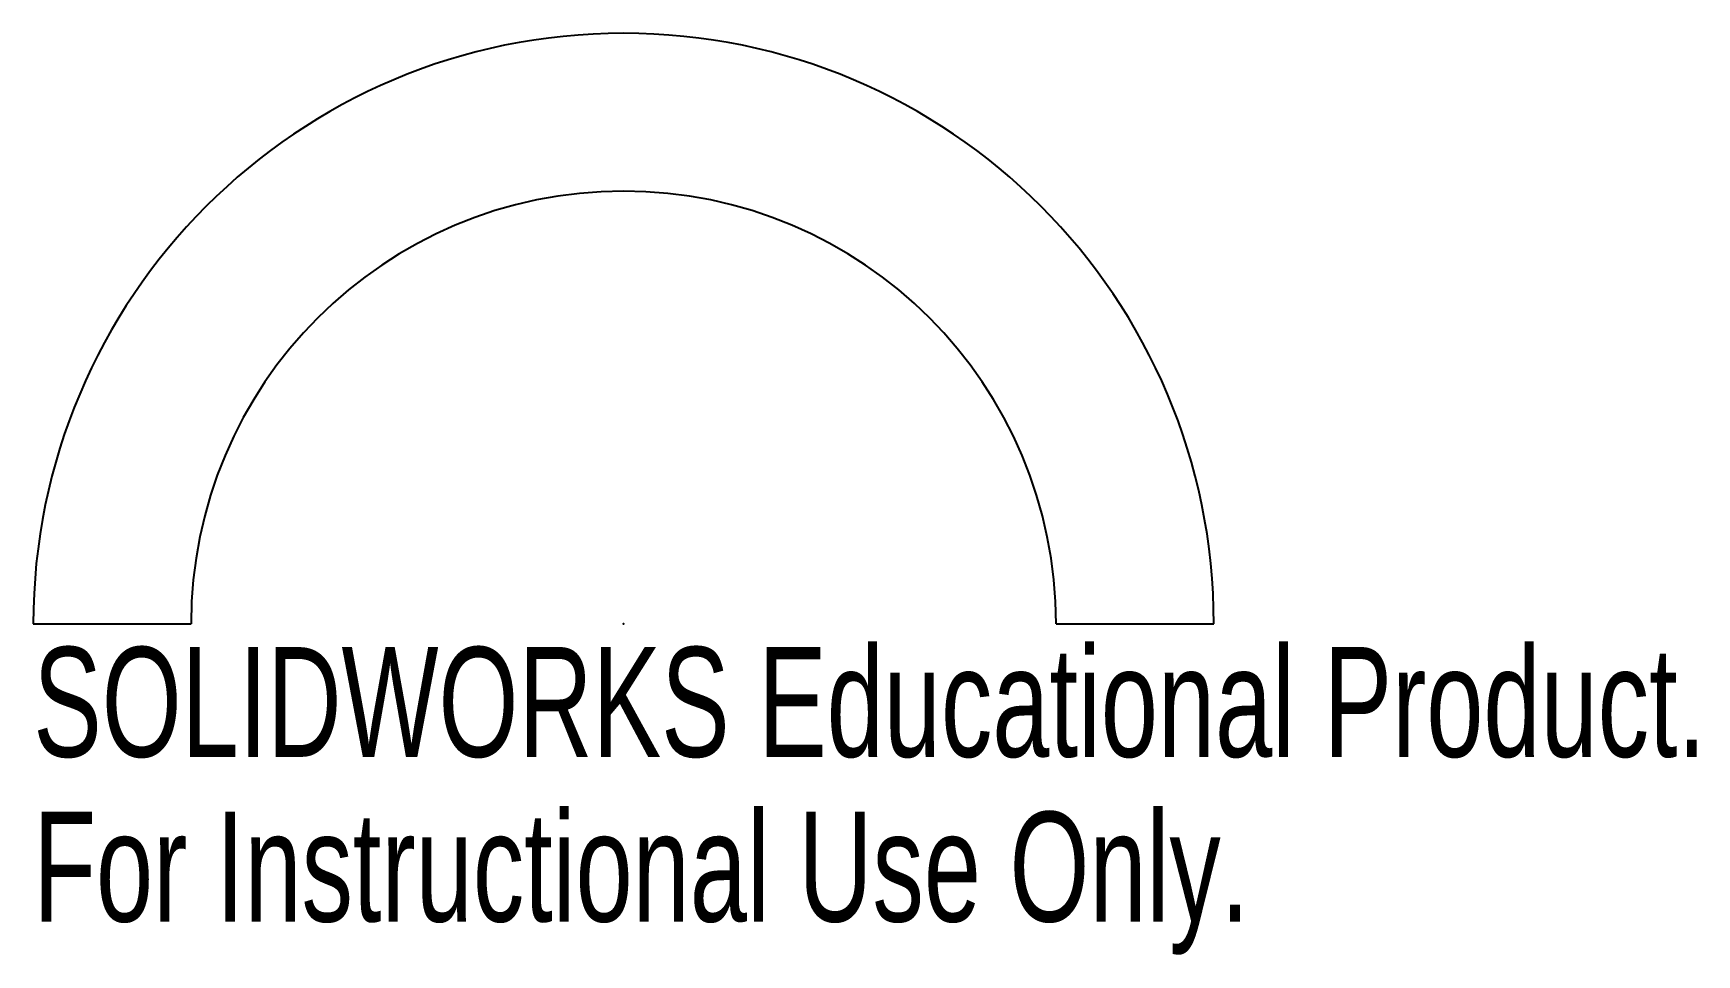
# Model space of a CAD drawing. Header units: inches. Extents: x -1.02 to 1.86, y -0.57 to 1.02.
import ezdxf

# ---------------------------------------------------------------- set-up
doc = ezdxf.new("R2010")
doc.units = ezdxf.units.IN
doc.header["$MEASUREMENT"] = 0
doc.header["$PDSIZE"] = -1
doc.styles.add('SLDTEXTSTYLE0', font='TXT', dxfattribs={"width": 0.7})

msp = doc.modelspace()

# ---------------------------------------------------------------- linework, layer by layer
at = {"color": 7, "linetype": 'Continuous'}
for p, q in [((-1.0236, 0), (-0.75, 0)), ((0.75, 0), (1.0236, 0))]:
    msp.add_line(p, q, dxfattribs=at)
for radius in [1.0236, 0.75]:
    msp.add_arc((0, 0), radius, 0, 180, dxfattribs=at)
msp.add_point((0, 0), dxfattribs=at)

# ---------------------------------------------------------------- texts
at = {"color": 7, "linetype": 'Continuous', "char_height": 0.1903, "attachment_point": 1, "style": 'SLDTEXTSTYLE0'}
for s, insert in [('SOLIDWORKS Educational Product.', (-1.0236, -0.0401)), ('For Instructional Use Only.', (-1.0236, -0.3256))]:
    msp.add_mtext(s, dxfattribs=dict(at, insert=insert))

doc.saveas('drawing.dxf')
